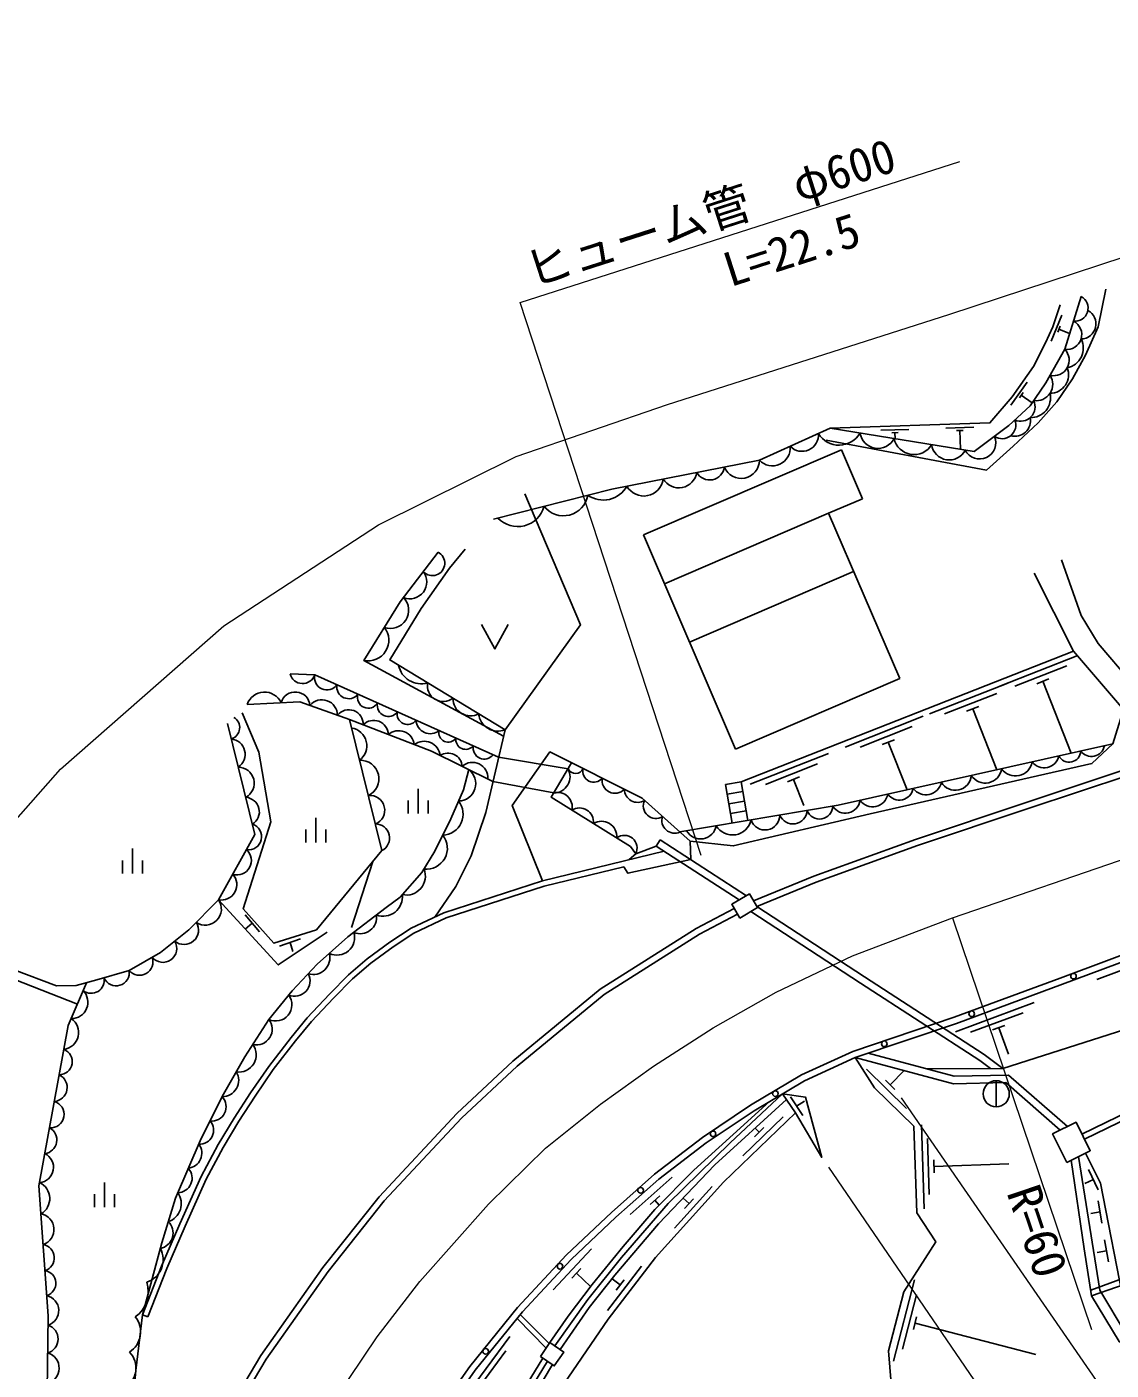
# Model space of a CAD drawing. Units: millimetres at full size, sheet at 1:1000; details may follow other scales. Extents: x 40000 to 680000, y 20000 to 380000.
# Drawn here: x 296798 to 354824, y 263450 to 335321 of the extents above; entities that cross this region are included whole.
import ezdxf
from ezdxf.enums import TextEntityAlignment as Align

# ---------------------------------------------------------------- set-up
doc = ezdxf.new("R2010")
doc.units = ezdxf.units.MM
doc.header["$LTSCALE"] = 1000
doc.linetypes.add('CHAIN', pattern=[18.5, 12, -1.5, 3.5, -1.5])
for name, color, linetype, lineweight in [('M-BGD', 7, 'Continuous', 25), ('M-BMK', 2, 'CHAIN', 13), ('M-STR-HTXT', 7, 'Continuous', 13)]:
    doc.layers.add(name, color=color, linetype=linetype, lineweight=lineweight)
doc.styles.add('ＭＳ ゴシック', font='')
doc.styles.get('ＭＳ ゴシック').set_extended_font_data('MS Gothic')

msp = doc.modelspace()

# ---------------------------------------------------------------- linework, layer by layer
at = {"layer": 'M-BGD'}
for p, q in [((352177, 319900), (351613, 318510)), ((352100, 319311), (351968, 318987)), ((352034, 319149), (352603, 318918)), ((350324, 316310), (349462, 315083)), ((350117, 315753), (349916, 315467)), ((350016, 315610), (350595, 315204)), ((344002, 313785), (342503, 313736)), ((343432, 313616), (343082, 313605)), ((343257, 313611), (343268, 313284)), ((347469, 313900), (345970, 313850)), ((346899, 313731), (346549, 313719)), ((346724, 313725), (346757, 312719)), ((340386, 312698), (329792, 308142)), ((341514, 310075), (340386, 312698)), ((339705, 309297), (341514, 310075)), ((339705, 309297), (330920, 305519)), ((343509, 300452), (339705, 309297)), ((329792, 308142), (334724, 296674)), ((332258, 302408), (341043, 306186)), ((352813, 301918), (335030, 294926)), ((353048, 301688), (348860, 300041)), ((334724, 296674), (343509, 300452)), ((352460, 301135), (349668, 300037)), ((351499, 300435), (350848, 300178)), ((349292, 300212), (345104, 298565)), ((351173, 300306), (352686, 296460)), ((348704, 299658), (345912, 298560)), ((344770, 298433), (340583, 296787)), ((347744, 298958), (347092, 298702)), ((347418, 298830), (348700, 295569)), ((344182, 297880), (341390, 296782)), ((343222, 297180), (342570, 296924)), ((342896, 297052), (343901, 294496)), ((339700, 296440), (335513, 294793)), ((339112, 295886), (336320, 294788)), ((334193, 294784), (335030, 294926)), ((334193, 294784), (334543, 292714)), ((335030, 294926), (335380, 292856)), ((338152, 295186), (337500, 294930)), ((337826, 295058), (338375, 293662)), ((317745, 293224), (317745, 294552)), ((334281, 294267), (335118, 294408)), ((317212, 293224), (317212, 293920)), ((318279, 293224), (318279, 293920)), ((334368, 293749), (335205, 293891)), ((334456, 293232), (335293, 293373)), ((312264, 291676), (312264, 293004)), ((311730, 291676), (311730, 292373)), ((312797, 291676), (312797, 292373)), ((330479, 291490), (330697, 291826)), ((335305, 288832), (330697, 291826)), ((302457, 290025), (302457, 291353)), ((334919, 288606), (330479, 291490)), ((301923, 290025), (301923, 290721)), ((302990, 290025), (302990, 290721)), ((314171, 287141), (315314, 290658)), ((309244, 286900), (308474, 287819)), ((308859, 287359), (308476, 287038)), ((311451, 286518), (310313, 286139)), ((310882, 286328), (311040, 285854)), ((358266, 285924), (354050, 284351)), ((299503, 283029), (293699, 285319)), ((350714, 283113), (346493, 281554)), ((350114, 282572), (347300, 281533)), ((349140, 281892), (348483, 281650)), ((348811, 281771), (349331, 280364)), ((341724, 279551), (343867, 277452)), ((342755, 278961), (343256, 278471)), ((343005, 278716), (343755, 279476)), ((348675, 278937), (348675, 277537)), ((337663, 278077), (338321, 277073)), ((337992, 277575), (338410, 277849)), ((353264, 276070), (356749, 277770)), ((353398, 275802), (356852, 277487)), ((335118, 274923), (337278, 277005)), ((335738, 275937), (336242, 276423)), ((335990, 276180), (335777, 276400)), ((344670, 276579), (344817, 272081)), ((344994, 275839), (345092, 272841)), ((345332, 274699), (345354, 274000)), ((345343, 274350), (349341, 274480)), ((354135, 273105), (353616, 274187)), ((300954, 272161), (300954, 273489)), ((331332, 273768), (329088, 271776)), ((331452, 271050), (333465, 273274)), ((353875, 273646), (353425, 273430)), ((300420, 272161), (300420, 272857)), ((301487, 272161), (301487, 272857)), ((330671, 272780), (330147, 272315)), ((330409, 272548), (330643, 272284)), ((332236, 272363), (331915, 272654)), ((332001, 272104), (332471, 272622)), ((354334, 271320), (354125, 272502)), ((354230, 271911), (353737, 271824)), ((354688, 269240), (354464, 270419)), ((327012, 269932), (324961, 267742)), ((354576, 269830), (354085, 269737)), ((326445, 268887), (325967, 268376)), ((327874, 266633), (329700, 269014)), ((357017, 268945), (353733, 267725)), ((326206, 268632), (326970, 267916)), ((328549, 268006), (328113, 268340)), ((328336, 267728), (328762, 268284)), ((344308, 268284), (343186, 263926)), ((357140, 268602), (353781, 267425)), ((344411, 267483), (343664, 264577)), ((303267, 266297), (302988, 266407)), ((324582, 264630), (323032, 266219)), ((324746, 264868), (323204, 266432)), ((344415, 266294), (344241, 265616)), ((344328, 265955), (350803, 264289)), ((322641, 265256), (319966, 261637)), ((322436, 264474), (320653, 262062))]:
    msp.add_line(p, q, dxfattribs=at)
for points in [[(352172, 306813), (353217, 303818), (354123, 302335), (355894, 300260), (356308, 299294), (356235, 296680), (358929, 297639), (360560, 302673), (361418, 305618), (361892, 309711), (361965, 311144), (361721, 313309), (361021, 318095), (360321, 323282)], [(339581, 313202), (348159, 311603), (349584, 312892), (350914, 314128), (351912, 315261), (352758, 316496), (353458, 317761), (354131, 319267), (354547, 321295)], [(353214, 320891), (352340, 318068), (351332, 316268), (350485, 315045), (349343, 313984), (347499, 312599), (339795, 313846)], [(321764, 308979), (328107, 310590), (336002, 312138), (339795, 313846), (348334, 314129), (349531, 315528), (350674, 317157), (351306, 318406), (351709, 319279), (352099, 320447)], [(335686, 288563), (338919, 289878), (344348, 291844), (350270, 293825), (358360, 296511), (367539, 299571), (376322, 302500), (389967, 307022), (396484, 309244), (404075, 311831)], [(335865, 288258), (339045, 289551), (344463, 291513), (350380, 293493), (358470, 296179), (367650, 299239), (376432, 302168), (390078, 306691), (396597, 308912), (404218, 311510)], [(318629, 287690), (319762, 289330), (320571, 290975), (321354, 293280), (322390, 297712), (326423, 303333), (323446, 310328)], [(322311, 297373), (314824, 301427), (316785, 304556), (318803, 307213)], [(320257, 307374), (319416, 306365), (317902, 304207), (316219, 301447), (322390, 297712)], [(350711, 306093), (352813, 301918), (355481, 298792), (354915, 296958), (353796, 295906), (341935, 293209), (334605, 291499), (332297, 291754), (329724, 294058), (324791, 296524), (322768, 293666), (324398, 289624)], [(321131, 303336), (321846, 302041), (322562, 303336)], [(310881, 300702), (312204, 300649), (322047, 296244), (325761, 295626)], [(308589, 299061), (311413, 299212), (314067, 298257)], [(308315, 298610), (309217, 296507), (309863, 292794), (308375, 288134), (310013, 286286), (312297, 287007), (315800, 291246), (314067, 298257)], [(293838, 285724), (298378, 284013), (299445, 284028), (300542, 284328), (302271, 284840), (303954, 285801), (305473, 287004), (307052, 288612), (309007, 292101), (307534, 298039)], [(325002, 294334), (321743, 294946), (318447, 296563), (314067, 298257)], [(331751, 292243), (340215, 293672), (354915, 296958)], [(320445, 295583), (320162, 294494), (319484, 292938), (318636, 291212), (317943, 290067), (316769, 288752), (316019, 288199), (313984, 286631), (312342, 285173), (310999, 283745), (309740, 282217), (308467, 280209), (307321, 278214), (306133, 275838), (304747, 272657), (304026, 270265), (302988, 266407), (302626, 263422), (302187, 258667), (301758, 254009), (301310, 249445), (301042, 246390), (300434, 244511), (300804, 243798)], [(329383, 291075), (329105, 291466), (324863, 294098), (325948, 295945)], [(330897, 291219), (324398, 289624), (319121, 287921), (317357, 287094), (316226, 286349), (315014, 285454), (314020, 284598), (312987, 283566), (311801, 282297), (310947, 281250), (309746, 279704), (308767, 278283), (307885, 276934), (307044, 275514), (306134, 273804), (304989, 271269), (304010, 269008), (302988, 266407)], [(309765, 237731), (310708, 242737), (311818, 247245), (313503, 251836), (315312, 255703), (317724, 259677), (320506, 263652), (323055, 266804), (325685, 269612), (328084, 271888), (330396, 273941), (332956, 275896), (335525, 277623), (338246, 279245), (341001, 280502), (346426, 282329), (352105, 284426), (360252, 287466), (370501, 291242)], [(332297, 291754), (332329, 290765), (328965, 290031), (328750, 290383)], [(329040, 290763), (329383, 291075), (330479, 291490)], [(328750, 290383), (324480, 289336), (319231, 287641), (317504, 286831), (316398, 286103), (315201, 285220), (314225, 284378), (313203, 283357), (312027, 282099), (311182, 281063), (309988, 279527), (309016, 278116), (308140, 276776), (307305, 275367), (306403, 273672), (305263, 271147), (304287, 268893), (303267, 266297)], [(310108, 237662), (311050, 242663), (312153, 247142), (313826, 251701), (315621, 255538), (318017, 259486), (320785, 263442), (323319, 266574), (325934, 269365), (328321, 271630), (330619, 273670), (333160, 275611), (335713, 277328), (338409, 278935), (341129, 280176), (346542, 281999), (352226, 284098), (360373, 287138), (370622, 290914)], [(307052, 288612), (310248, 285130), (312869, 286876)], [(335865, 288258), (341621, 284490), (348032, 280340), (349022, 279591)], [(299807, 239734), (301177, 245316), (303105, 251402), (304975, 256329), (306743, 259897), (309314, 264232), (312641, 268942), (315652, 272729), (319814, 277179), (322813, 279981), (327483, 283828), (332612, 287072), (334651, 288153)], [(300150, 239665), (301514, 245222), (303435, 251287), (305296, 256189), (307051, 259730), (309608, 264042), (312921, 268732), (315917, 272500), (320062, 276931), (323044, 279718), (327688, 283544), (332788, 286769), (334829, 287851)], [(335547, 287989), (341403, 284155), (347802, 280012), (348364, 279588)], [(299671, 243918), (299326, 244450), (297127, 250340), (297277, 255294), (297860, 261049), (297946, 266348), (297448, 273309), (299012, 281881), (299993, 284178)], [(357222, 278754), (356009, 281817), (349022, 279591), (344963, 279568)], [(341816, 280407), (346429, 279178), (349327, 279235), (352489, 276484)], [(326990, 234267), (329854, 237673), (334634, 246043), (339440, 254457), (341557, 258517), (343126, 261865), (342915, 264478), (343729, 267641), (345434, 270311), (344423, 271867), (344273, 276495), (342162, 278562), (341129, 280176)], [(341129, 280176), (346380, 278777), (349181, 278832), (352102, 276290)], [(337232, 278233), (337929, 277217), (334082, 273508), (330438, 269483), (327906, 266181), (325087, 262055), (322758, 258030), (320773, 254005), (319448, 250630), (318270, 246291), (317565, 243118), (316971, 239335), (316712, 236334)], [(325045, 264753), (326827, 267221), (328618, 269470), (331124, 272370), (334429, 275610), (337232, 278233)], [(337929, 277217), (339339, 274827), (338475, 278047), (337232, 278233)], [(324788, 264930), (325758, 266340), (327055, 268026), (328715, 270057), (330411, 272052), (332498, 274148), (334593, 276058), (336533, 277817)], [(337444, 277924), (333624, 274432), (330600, 271286), (328259, 268524), (326893, 266802), (325343, 264548)], [(352681, 274679), (353374, 269947), (353781, 267425), (355261, 264979), (360971, 261189)], [(362006, 261046), (355631, 265370), (354215, 267737), (353078, 274878)], [(353450, 275064), (354252, 273459), (355564, 266787), (362568, 261877)], [(315467, 236585), (315816, 240967), (316297, 244407), (317098, 248242), (317724, 250528), (318725, 253458), (320493, 257316), (322092, 260300), (324414, 264095)], [(315763, 236525), (316114, 240935), (316593, 244356), (317389, 248171), (318011, 250440), (319004, 253347), (320762, 257182), (322352, 260151), (324661, 263925)], [(316272, 236423), (316620, 240818), (317112, 244351), (318049, 248552), (318763, 251001), (320117, 254580), (321703, 258058), (323975, 262168), (324923, 263745)]]:
    msp.add_lwpolyline(points, dxfattribs=at)
for points in [[(334953, 287640), (335901, 288197), (335471, 288930), (334522, 288373)], [(352452, 274565), (353704, 275191), (352944, 276711), (351692, 276085)], [(324278, 264188), (325020, 263678), (325530, 264420), (324788, 264930)]]:
    msp.add_lwpolyline(points, close=True, dxfattribs=at)
for centre, radius in [((352811, 284530), 150), ((347364, 282516), 150), ((342685, 280911), 150), ((348675, 278237), 700), ((336857, 278243), 150), ((333520, 276094), 150), ((329642, 273071), 150), ((325327, 269010), 150), ((321350, 264458), 150)]:
    msp.add_circle(centre, radius, dxfattribs=at)
for centre, radius, start, end in [((352886, 320269), 703, 263.44561, 62.14594), ((353204, 319431), 811, 270.83223, 62.49473), ((352455, 318856), 796, 261.69617, 63.89539), ((352265, 318128), 1071, 281.31994, 27.36741), ((351751, 317484), 829, 256.71236, 44.79109), ((351552, 316709), 994, 270.06348, 21.8172), ((350808, 316202), 890, 261.5032, 32.24228), ((350512, 315478), 1068, 268.78742, 12.81322), ((349985, 314988), 767, 245.82009, 25.70069), ((348989, 314018), 734, 235.99799, 21.65846), ((349679, 314241), 827, 253.84456, 11.79384), ((338284, 313488), 878, 223.80005, 4.70026), ((340263, 314226), 1290, 211.1071, 330.37525), ((342346, 313743), 974, 189.10544, 332.49972), ((347786, 313067), 864, 206.78444, 23.39326), ((336699, 312792), 956, 223.18186, 5.31845), ((344277, 313526), 1093, 192.30086, 329.30429), ((346161, 313104), 954, 188.2031, 333.40205), ((335027, 312139), 975, 202.25834, 359.91855), ((331686, 311629), 974, 210.92051, 351.25639), ((333339, 311868), 792, 209.2968, 352.8801), ((327647, 311446), 1444, 235.01236, 331.08467), ((329817, 311260), 1041, 209.44891, 352.72798), ((325517, 310481), 1320, 217.99335, 350.52171), ((323064, 310047), 1463, 223.54763, 344.96742), ((318500, 306624), 662, 222.78584, 62.79396), ((317295, 305622), 906, 248.03708, 37.54271), ((316259, 304104), 972, 250.14852, 44.16383), ((315065, 302503), 1103, 257.36481, 38.47844), ((317896, 301397), 1226, 191.16625, 286.45974), ((311551, 300879), 693, 194.79226, 340.62885), ((312857, 300514), 666, 168.36365, 323.413), ((309516, 298752), 978, 24.56432, 161.52214), ((311164, 298946), 789, 5.24573, 164.43625), ((314020, 300012), 638, 170.45998, 321.31668), ((319078, 300073), 848, 169.89929, 307.72669), ((312589, 298482), 834, 0.44022, 140.00036), ((315071, 299441), 579, 162.67695, 329.0997), ((316144, 299011), 591, 167.07094, 324.70572), ((320535, 299397), 938, 179.6733, 297.95269), ((307558, 297827), 632, 286.43722, 60.55129), ((314028, 298017), 767, 356.89459, 142.09624), ((317174, 298553), 560, 167.94333, 323.83333), ((322008, 298677), 1038, 186.0396, 291.58638), ((314025, 296853), 965, 306.91557, 80.85107), ((315359, 297434), 783, 1.5337, 136.18195), ((316696, 296821), 842, 6.56158, 131.15406), ((318387, 298259), 761, 182.77704, 308.99961), ((319344, 297542), 494, 165.34733, 326.42932), ((307654, 296401), 824, 303.64605, 84.20343), ((318062, 296239), 860, 6.21059, 128.03315), ((320286, 297198), 534, 172.34702, 319.42963), ((321277, 296740), 595, 169.33929, 322.43736), ((353769, 296991), 708, 216.07442, 349.12486), ((319342, 295708), 755, 3.52521, 124.21543), ((351237, 296488), 810, 217.68114, 347.51814), ((352578, 296598), 620, 207.38728, 357.81199), ((308104, 294855), 860, 298.29278, 89.5567), ((314642, 295086), 996, 295.64824, 92.1184), ((319892, 294833), 932, 270.70098, 53.60776), ((320647, 295153), 816, 355.18988, 132.55076), ((325000, 295204), 870, 270.1427, 29.02989), ((326167, 295828), 453, 206.36176, 334.37825), ((327140, 295490), 582, 165.87993, 321.01069), ((348087, 295742), 884, 212.62043, 352.57885), ((349706, 296140), 902, 214.59513, 350.60415), ((328268, 295000), 688, 169.65602, 317.2346), ((344907, 295090), 853, 217.55912, 347.64016), ((346486, 295331), 858, 209.60436, 355.59491), ((308463, 293320), 779, 301.44782, 86.40166), ((315162, 293406), 788, 291.28625, 96.48039), ((325196, 293567), 791, 348.57629, 104.16103), ((329488, 294542), 715, 180.72613, 301.61699), ((342056, 294426), 832, 216.26706, 348.93221), ((343486, 294708), 757, 215.68946, 349.50982), ((319020, 293201), 1126, 272.00754, 38.36856), ((326373, 292776), 751, 354.01281, 122.34611), ((330451, 293629), 662, 152.59915, 303.72034), ((337795, 293430), 758, 202.08919, 357.08487), ((339219, 293652), 715, 201.37588, 357.79818), ((340605, 294035), 787, 211.44649, 352.59629), ((308657, 291988), 701, 261.6376, 72.35264), ((315453, 291917), 756, 297.3751, 90.39155), ((327548, 292001), 818, 354.75349, 121.60543), ((331465, 292861), 682, 161.48027, 294.83922), ((332851, 292730), 858, 209.82911, 349.34494), ((334562, 293096), 1014, 211.17079, 348.00326), ((336302, 293140), 790, 198.83471, 0.33934), ((318177, 291376), 1126, 263.91248, 38.36856), ((328775, 291383), 681, 333.18144, 127.20435), ((308047, 290716), 770, 252.78203, 48.68318), ((307204, 289426), 828, 259.38745, 42.07776), ((317104, 289890), 1021, 258.09305, 21.00387), ((306350, 288118), 859, 235.9184, 35.14209), ((315864, 288776), 1036, 249.81122, 6.34221), ((314644, 287674), 872, 246.64967, 8.58455), ((305210, 286998), 775, 230.16927, 31.85586), ((313392, 286599), 946, 244.57018, 16.80901), ((304079, 286012), 745, 219.07488, 31.63185), ((302828, 285291), 717, 219.0011, 20.46345), ((312124, 285510), 893, 252.5975, 15.25994), ((301579, 284716), 703, 202.81234, 10.15314), ((311130, 284273), 823, 247.06111, 27.89416), ((300240, 284314), 703, 232.56891, 10.63002), ((299189, 283140), 876, 269.13209, 44.59172), ((310120, 282993), 864, 243.92248, 37.09481), ((298663, 281515), 907, 277.50059, 55.58278), ((309097, 281687), 833, 255.71427, 39.53388), ((298518, 279958), 708, 271.14011, 68.1881), ((308148, 280325), 928, 261.24198, 36.70215), ((298204, 278574), 752, 275.20912, 64.11909), ((307257, 278953), 877, 269.65077, 31.27326), ((298069, 277132), 722, 265.69268, 73.63553), ((306693, 277544), 771, 263.26991, 43.59616), ((306049, 276282), 744, 266.48487, 41.81226), ((297664, 275765), 737, 277.72486, 61.60335), ((305343, 275059), 817, 276.81905, 36.11015), ((297409, 274297), 818, 275.00687, 64.32134), ((304866, 273721), 778, 270.3911, 42.5381), ((297086, 272629), 940, 299.97122, 65.19913), ((304070, 272352), 996, 287.46775, 36.36609), ((297399, 270977), 852, 288.77681, 79.39692), ((303770, 270794), 854, 281.71475, 45.44172), ((297544, 269460), 722, 288.42879, 79.74494), ((302837, 269358), 1258, 287.32209, 28.45781), ((297659, 268094), 691, 287.62149, 80.55224), ((301663, 267636), 1634, 305.05075, 18.64664), ((297683, 266636), 821, 288.08729, 76.96562), ((301613, 265495), 1274, 302.319, 39.07733), ((297690, 265114), 782, 286.61985, 71.52732), ((297687, 263556), 840, 283.83421, 74.31296), ((301391, 263564), 1243, 301.03114, 43.39684)]:
    msp.add_arc(centre, radius, start, end, dxfattribs=at)
at = {"layer": 'M-BMK'}
msp.add_lwpolyline([(313183, 261718), (315554, 265240), (317831, 268194), (321500, 272326), (324547, 275321), (327504, 277674), (330326, 279722), (333519, 281760), (336891, 283679), (340980, 285611), (346335, 287647), (359237, 292093), (378345, 298573), (393718, 303693)], dxfattribs=at)
at = {"layer": 'M-STR-HTXT'}
for p, q in [((346335, 287647), (353769, 265619)), ((343596, 278015), (359361, 255185)), ((354792, 252274), (339723, 274313))]:
    msp.add_line(p, q, dxfattribs=at)
for points in [[(274888, 244680), (276560, 256399), (279956, 266554), (285449, 278696), (291157, 287187), (298595, 295596), (307346, 303271), (315614, 308684), (322987, 312338), (331075, 315117), (346146, 319936), (409424, 340770), (416799, 342583), (424558, 344079), (433722, 345405), (444683, 346155), (457018, 346253), (466437, 345377), (480462, 343165)], [(332887, 290983), (323206, 320565), (346722, 328122)]]:
    msp.add_lwpolyline(points, dxfattribs=at)

# ---------------------------------------------------------------- texts
at = {"layer": 'M-STR-HTXT', "style": 'ＭＳ ゴシック'}
for s, rotation, p in [('ヒューム管  φ600', 17.815, (323996, 320819)), ('L=22.5', 17.815, (334610, 320868)), ('R=60', 288.649, (348698, 272783))]:
    msp.add_text(s, height=1833, rotation=rotation, dxfattribs=at).set_placement(p, align=Align.BOTTOM_LEFT)

doc.saveas('drawing.dxf')
